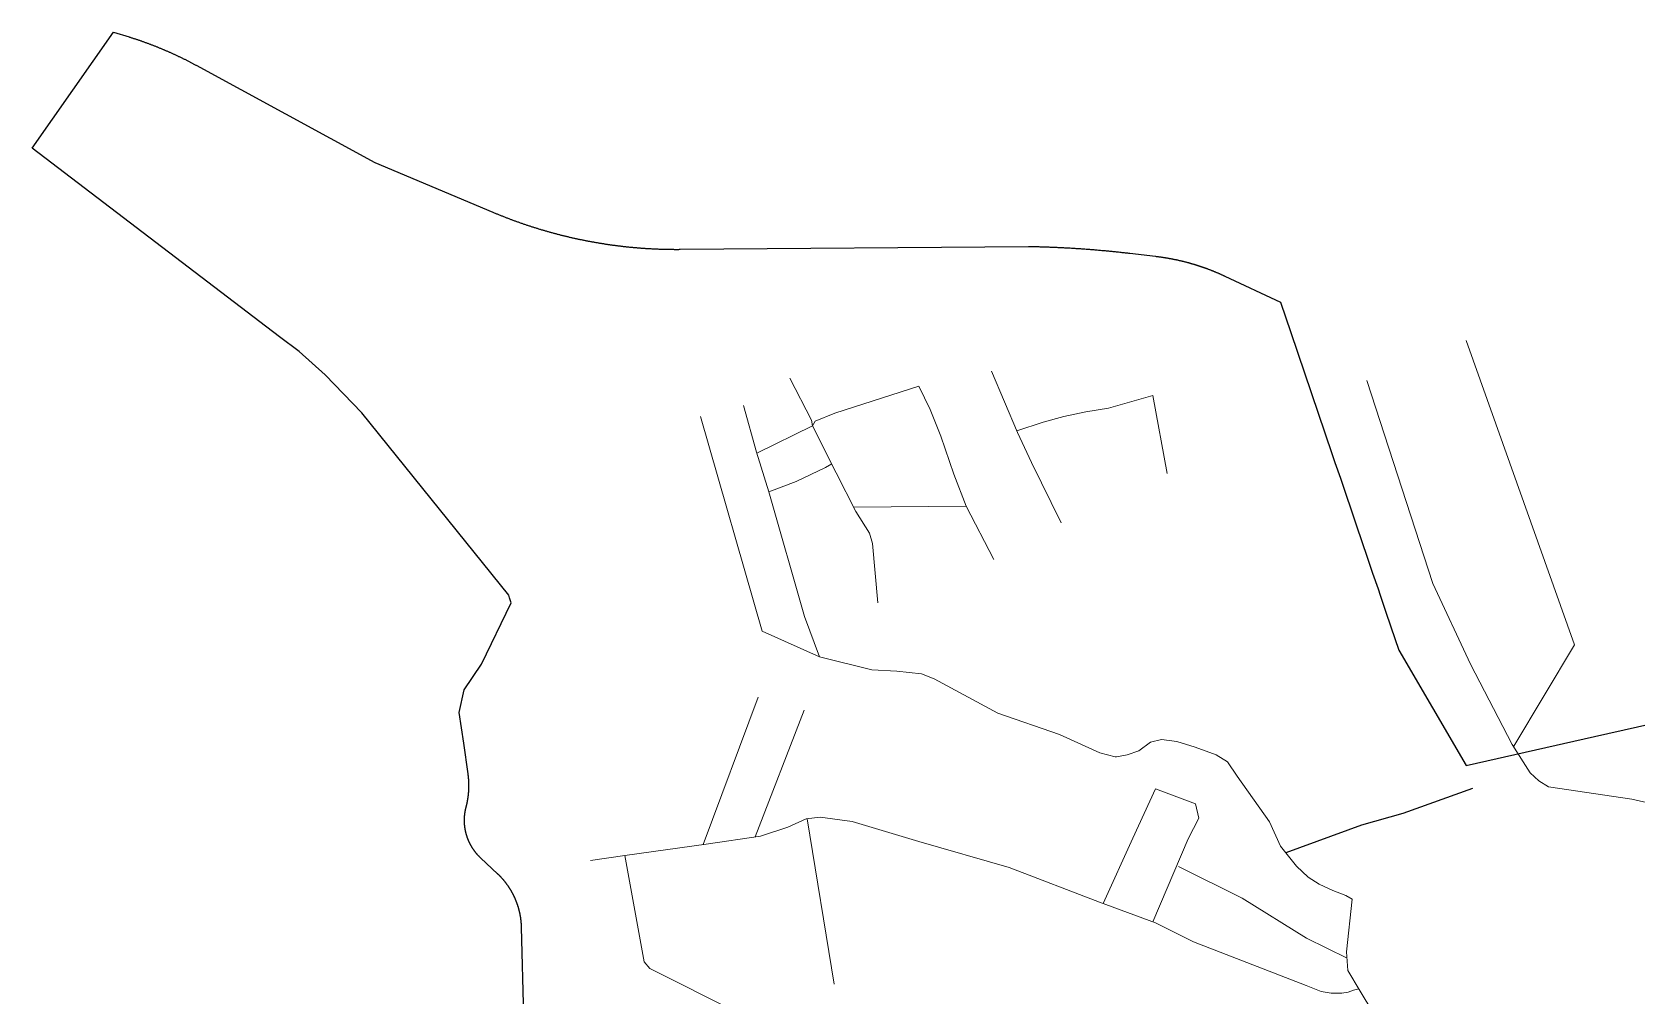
# Model space of a CAD drawing. Header units: millimetres. Extents: x 341818 to 347703, y 7370458 to 7377443.
# Drawn here: x 343678 to 344639, y 7376866 to 7377443 of the extents above; entities that cross this region are included whole.
import ezdxf

# ---------------------------------------------------------------- set-up
doc = ezdxf.new("R2010")
doc.units = ezdxf.units.MM
for name, color, linetype, lineweight in [('ALAMEDA MINAS GERAIS - 21_01_2021 - MON21', 7, 'Continuous', 18), ('MCT - RUA ALMEIDA LEME', 7, 'Continuous', 18), ('MCT - RUA NOVO HORIZONTE', 7, 'Continuous', 18), ('RUA BATUI - 08_01_2021 - FERMOM_171', 7, 'Continuous', 18), ('RUA BONFIM - 21_01_2021 - MON01', 7, 'Continuous', 18), ('RUA COLOMBUS - 08_01_2021 - FERMOM_172', 7, 'Continuous', 18), ('RUA DA CONQUISTA - 08_01_2021 - FERMOM_178', 7, 'Continuous', 18), ('RUA DA VICTÓRIA - 08_01_2021 - FERMOM_176', 7, 'Continuous', 18), ('RUA DOS MENINOS - 21_01_2021 - MON04', 7, 'Continuous', 18), ('RUA EMBU DAS ARTES - 21_01_2021 - MON08', 7, 'Continuous', 18), ('RUA ID AZÉM - 08_01_2021 - FERMOM_179 - FERMOM_180', 7, 'Continuous', 18), ('RUA IGUATEMI - 21_01_2021 - MON07', 7, 'Continuous', 18), ('RUA ITAPEVI - 21_01_2021 - MON06', 7, 'Continuous', 18), ('RUA MANOEL ANTÔNIO FERNANDES - 08_01_2021 - FERMOM_173', 7, 'Continuous', 18), ('RUA NOGUEIRA - 21_01_2021 - MON05', 7, 'Continuous', 18), ('RUA ODAIR DE SOUZA - 08_01_2021 - FERMOM_177', 7, 'Continuous', 18), ('RUA PAULA SOUZA - 21_01_2021 - MON23', 7, 'Continuous', 18), ('RUA RICARDO BRAVIN - 08_01_2021 - FERMOM_183', 7, 'Continuous', 18), ('RUA SANTANA HELENA - 08_01_2021 - FERMOM_184', 7, 'Continuous', 18), ('RUA SÃO PAULO - 08_01_2021 - FERMOM_178', 7, 'Continuous', 18), ('RUA UNIÃO - 08_01_2021 - FERMOM_177', 7, 'Continuous', 18)]:
    doc.layers.add(name, color=color, linetype=linetype, lineweight=lineweight)
doc.layers.add('MONTANHÃO', color=220, linetype='Continuous')
doc.layers.add('PASSAGEM SANTO ANTONIO - 07_01_2021 - FERMOM_82', color=7, linetype='Continuous')

msp = doc.modelspace()

# ---------------------------------------------------------------- linework, layer by layer
at = {"layer": 'ALAMEDA MINAS GERAIS - 21_01_2021 - MON21', "linetype": 'ByBlock'}
msp.add_lwpolyline([(344841.68, 7376802.15), (344817.66, 7376830.44), (344803.62, 7376847.38), (344702.46, 7376944.35), (344670.22, 7376970.77), (344654.94, 7376979.38), (344635.66, 7376983.63), (344585.65, 7376991.12), (344579.93, 7376994.63), (344574.76, 7376999.43)], dxfattribs=at)
at = {"layer": 'MCT - RUA ALMEIDA LEME', "linetype": 'ByBlock'}
msp.add_lwpolyline([(344477, 7377234.22), (344516.43, 7377112.8), (344538.96, 7377064.56), (344563.9, 7377016.32), (344574.76, 7376999.43)], dxfattribs=at)
at = {"layer": 'MCT - RUA NOVO HORIZONTE', "linetype": 'ByBlock'}
msp.add_lwpolyline([(344149.42, 7377068.87), (344180.79, 7377061.09), (344195.8, 7377060.29), (344210.54, 7377058.68), (344218.05, 7377055.74), (344256.14, 7377035.08), (344293.03, 7377022.32), (344317.28, 7377011.34), (344326.4, 7377008.94), (344327.2, 7377008.94), (344333.63, 7377010.27), (344340.47, 7377012.55), (344347.57, 7377017.9), (344354.14, 7377019.38), (344363.25, 7377018.17), (344374.29, 7377014.78), (344386.89, 7377010.23), (344393.59, 7377005.95), (344399.49, 7376997.38), (344418.68, 7376970.12), (344425.26, 7376955.63), (344434.82, 7376943.64), (344441.94, 7376936.93), (344448.39, 7376932.9), (344456.58, 7376929.14), (344464.38, 7376926.06), (344468.14, 7376923.91), (344464.92, 7376892.29), (344465.73, 7376881.25), (344473.08, 7376868.79), (344480.64, 7376856.28)], dxfattribs=at)
at = {"layer": 'MONTANHÃO'}
for points in [[(343972.52, 7376853.68), (343971.09, 7376907.15), (343971.08, 7376907.33), (343971.08, 7376907.52), (343971.07, 7376907.7), (343971.06, 7376907.89), (343971.05, 7376908.07), (343971.04, 7376908.26), (343971.03, 7376908.44), (343971.02, 7376908.63), (343971.01, 7376908.81), (343971, 7376909), (343970.99, 7376909.18), (343970.97, 7376909.37), (343970.96, 7376909.55), (343970.94, 7376909.74), (343970.93, 7376909.92), (343970.91, 7376910.11), (343970.89, 7376910.29), (343970.88, 7376910.47), (343970.86, 7376910.66), (343970.84, 7376910.84), (343970.82, 7376911.03), (343970.8, 7376911.21), (343970.77, 7376911.4), (343970.75, 7376911.58), (343970.73, 7376911.76), (343970.7, 7376911.95), (343970.68, 7376912.13), (343970.65, 7376912.31), (343970.63, 7376912.5), (343970.6, 7376912.68), (343970.57, 7376912.86), (343970.54, 7376913.05), (343970.51, 7376913.23), (343970.48, 7376913.41), (343970.45, 7376913.6), (343970.42, 7376913.78), (343970.39, 7376913.96), (343970.35, 7376914.14), (343970.32, 7376914.33), (343970.29, 7376914.51), (343970.25, 7376914.69), (343970.21, 7376914.87), (343970.18, 7376915.05), (343970.14, 7376915.24), (343970.1, 7376915.42), (343970.06, 7376915.6), (343970.02, 7376915.78), (343969.98, 7376915.96), (343969.94, 7376916.14), (343969.9, 7376916.32), (343969.86, 7376916.5), (343969.81, 7376916.68), (343969.77, 7376916.86), (343969.72, 7376917.04), (343969.68, 7376917.22), (343969.63, 7376917.4), (343969.58, 7376917.58), (343969.54, 7376917.76), (343969.49, 7376917.94), (343969.44, 7376918.12), (343969.39, 7376918.29), (343969.34, 7376918.47), (343969.28, 7376918.65), (343969.23, 7376918.83), (343969.18, 7376919.01), (343969.13, 7376919.18), (343969.07, 7376919.36), (343969.02, 7376919.54), (343968.96, 7376919.71), (343968.9, 7376919.89), (343968.85, 7376920.07), (343968.79, 7376920.24), (343968.73, 7376920.42), (343968.67, 7376920.59), (343968.61, 7376920.77), (343968.55, 7376920.95), (343968.49, 7376921.12), (343968.42, 7376921.29), (343968.36, 7376921.47), (343968.3, 7376921.64), (343968.23, 7376921.82), (343968.17, 7376921.99), (343968.1, 7376922.16), (343968.04, 7376922.34), (343967.97, 7376922.51), (343967.9, 7376922.68), (343967.83, 7376922.85), (343967.76, 7376923.03), (343967.69, 7376923.2), (343967.62, 7376923.37), (343967.55, 7376923.54), (343967.48, 7376923.71), (343967.4, 7376923.88), (343967.33, 7376924.05), (343967.26, 7376924.22), (343967.18, 7376924.39), (343967.11, 7376924.56), (343967.03, 7376924.73), (343966.95, 7376924.9), (343966.87, 7376925.06), (343966.8, 7376925.23), (343966.72, 7376925.4), (343966.64, 7376925.57), (343966.56, 7376925.73), (343966.47, 7376925.9), (343966.39, 7376926.07), (343966.31, 7376926.23), (343966.23, 7376926.4), (343966.14, 7376926.56), (343966.06, 7376926.73), (343965.97, 7376926.89), (343965.89, 7376927.06), (343965.8, 7376927.22), (343965.71, 7376927.39), (343965.63, 7376927.55), (343965.54, 7376927.71), (343965.45, 7376927.87), (343965.36, 7376928.04), (343965.27, 7376928.2), (343965.18, 7376928.36), (343965.08, 7376928.52), (343964.99, 7376928.68), (343964.9, 7376928.84), (343964.8, 7376929), (343964.71, 7376929.16), (343964.61, 7376929.32), (343964.52, 7376929.48), (343964.42, 7376929.64), (343964.32, 7376929.79), (343964.23, 7376929.95), (343964.13, 7376930.11), (343964.03, 7376930.27), (343963.93, 7376930.42), (343963.83, 7376930.58), (343963.73, 7376930.73), (343963.63, 7376930.89), (343963.52, 7376931.04), (343963.42, 7376931.2), (343963.32, 7376931.35), (343963.21, 7376931.5), (343963.11, 7376931.66), (343963, 7376931.81), (343962.9, 7376931.96), (343962.79, 7376932.11), (343962.68, 7376932.26), (343962.58, 7376932.41), (343962.47, 7376932.57), (343962.36, 7376932.71), (343962.25, 7376932.86), (343962.14, 7376933.01), (343962.03, 7376933.16), (343961.92, 7376933.31), (343961.8, 7376933.46), (343961.69, 7376933.6), (343961.58, 7376933.75), (343961.46, 7376933.9), (343961.35, 7376934.04), (343961.23, 7376934.19), (343961.12, 7376934.33), (343961, 7376934.48), (343960.89, 7376934.62), (343960.77, 7376934.77), (343960.65, 7376934.91), (343960.53, 7376935.05), (343960.41, 7376935.19), (343960.29, 7376935.33), (343960.17, 7376935.47), (343960.05, 7376935.62), (343959.93, 7376935.76), (343959.81, 7376935.89), (343959.69, 7376936.03), (343959.56, 7376936.17), (343959.44, 7376936.31), (343959.31, 7376936.45), (343959.19, 7376936.58), (343959.06, 7376936.72), (343958.94, 7376936.86), (343958.81, 7376936.99), (343958.68, 7376937.13), (343958.56, 7376937.26), (343958.43, 7376937.4), (343958.3, 7376937.53), (343958.17, 7376937.66), (343958.04, 7376937.79), (343957.91, 7376937.93), (343957.78, 7376938.06), (343957.65, 7376938.19), (343957.52, 7376938.32), (343957.38, 7376938.45), (343957.25, 7376938.58), (343957.12, 7376938.71), (343956.98, 7376938.83), (343956.85, 7376938.96), (343956.71, 7376939.09), (343946.73, 7376948.42), (343946.62, 7376948.53), (343946.51, 7376948.63), (343946.4, 7376948.74), (343946.29, 7376948.84), (343946.18, 7376948.95), (343946.07, 7376949.06), (343945.96, 7376949.17), (343945.85, 7376949.27), (343945.75, 7376949.38), (343945.64, 7376949.49), (343945.53, 7376949.6), (343945.43, 7376949.71), (343945.32, 7376949.82), (343945.22, 7376949.94), (343945.11, 7376950.05), (343945.01, 7376950.16), (343944.91, 7376950.27), (343944.81, 7376950.39), (343944.7, 7376950.5), (343944.6, 7376950.62), (343944.5, 7376950.73), (343944.4, 7376950.85), (343944.3, 7376950.96), (343944.21, 7376951.08), (343944.11, 7376951.19), (343944.01, 7376951.31), (343943.91, 7376951.43), (343943.82, 7376951.55), (343943.72, 7376951.67), (343943.63, 7376951.79), (343943.53, 7376951.91), (343943.44, 7376952.03), (343943.34, 7376952.15), (343943.25, 7376952.27), (343943.16, 7376952.39), (343943.07, 7376952.51), (343942.98, 7376952.63), (343942.89, 7376952.76), (343942.8, 7376952.88), (343942.71, 7376953.01), (343942.62, 7376953.13), (343942.53, 7376953.25), (343942.44, 7376953.38), (343942.36, 7376953.51), (343942.27, 7376953.63), (343942.18, 7376953.76), (343942.1, 7376953.88), (343942.02, 7376954.01), (343941.93, 7376954.14), (343941.85, 7376954.27), (343941.77, 7376954.4), (343941.68, 7376954.53), (343941.6, 7376954.65), (343941.52, 7376954.78), (343941.44, 7376954.91), (343941.36, 7376955.04), (343941.29, 7376955.18), (343941.21, 7376955.31), (343941.13, 7376955.44), (343941.05, 7376955.57), (343940.98, 7376955.7), (343940.9, 7376955.84), (343940.83, 7376955.97), (343940.75, 7376956.1), (343940.68, 7376956.24), (343940.61, 7376956.37), (343940.54, 7376956.51), (343940.46, 7376956.64), (343940.39, 7376956.78), (343940.32, 7376956.91), (343940.25, 7376957.05), (343940.19, 7376957.18), (343940.12, 7376957.32), (343940.05, 7376957.46), (343939.98, 7376957.59), (343939.92, 7376957.73), (343939.85, 7376957.87), (343939.79, 7376958.01), (343939.72, 7376958.15), (343939.66, 7376958.29), (343939.6, 7376958.43), (343939.54, 7376958.57), (343939.48, 7376958.71), (343939.42, 7376958.85), (343939.36, 7376958.99), (343939.3, 7376959.13), (343939.24, 7376959.27), (343939.18, 7376959.41), (343939.12, 7376959.55), (343939.07, 7376959.69), (343939.01, 7376959.83), (343938.96, 7376959.98), (343938.9, 7376960.12), (343938.85, 7376960.26), (343938.8, 7376960.41), (343938.75, 7376960.55), (343938.69, 7376960.69), (343938.64, 7376960.84), (343938.59, 7376960.98), (343938.54, 7376961.13), (343938.5, 7376961.27), (343938.45, 7376961.42), (343938.4, 7376961.56), (343938.35, 7376961.71), (343938.31, 7376961.85), (343938.26, 7376962), (343938.22, 7376962.14), (343938.18, 7376962.29), (343938.13, 7376962.44), (343938.09, 7376962.58), (343938.05, 7376962.73), (343938.01, 7376962.88), (343937.97, 7376963.03), (343937.93, 7376963.17), (343937.89, 7376963.32), (343937.85, 7376963.47), (343937.82, 7376963.62), (343937.78, 7376963.76), (343937.75, 7376963.91), (343937.71, 7376964.06), (343937.68, 7376964.21), (343937.64, 7376964.36), (343937.61, 7376964.51), (343937.58, 7376964.66), (343937.55, 7376964.81), (343937.52, 7376964.96), (343937.49, 7376965.11), (343937.46, 7376965.26), (343937.43, 7376965.41), (343937.4, 7376965.56), (343937.38, 7376965.71), (343937.35, 7376965.86), (343937.33, 7376966.01), (343937.3, 7376966.16), (343937.28, 7376966.31), (343937.26, 7376966.46), (343937.23, 7376966.61), (343937.21, 7376966.76), (343937.19, 7376966.91), (343937.17, 7376967.07), (343937.15, 7376967.22), (343937.13, 7376967.37), (343937.12, 7376967.52), (343937.1, 7376967.67), (343937.08, 7376967.82), (343937.07, 7376967.98), (343937.05, 7376968.13), (343937.04, 7376968.28), (343937.03, 7376968.43), (343937.01, 7376968.58), (343937, 7376968.74), (343936.99, 7376968.89), (343936.98, 7376969.04), (343936.97, 7376969.19), (343936.96, 7376969.35), (343936.96, 7376969.5), (343936.95, 7376969.65), (343936.94, 7376969.8), (343936.94, 7376969.96), (343936.93, 7376970.11), (343936.93, 7376970.26), (343936.92, 7376970.41), (343936.92, 7376970.57), (343936.92, 7376970.72), (343936.92, 7376970.87), (343936.92, 7376971.02), (343936.92, 7376971.18), (343936.92, 7376971.33), (343936.92, 7376971.48), (343936.92, 7376971.63), (343936.93, 7376971.79), (343936.93, 7376971.94), (343936.94, 7376972.09), (343936.94, 7376972.24), (343936.95, 7376972.4), (343936.96, 7376972.55), (343936.96, 7376972.7), (343936.97, 7376972.85), (343936.98, 7376973.01), (343936.99, 7376973.16), (343937, 7376973.31), (343937.01, 7376973.46), (343937.03, 7376973.62), (343937.04, 7376973.77), (343937.05, 7376973.92), (343937.07, 7376974.07), (343937.08, 7376974.22), (343937.1, 7376974.38), (343937.12, 7376974.53), (343937.13, 7376974.68), (343937.15, 7376974.83), (343937.17, 7376974.98), (343937.19, 7376975.13), (343937.21, 7376975.28), (343937.23, 7376975.44), (343937.26, 7376975.59), (343937.28, 7376975.74), (343937.3, 7376975.89), (343937.33, 7376976.04), (343937.35, 7376976.19), (343937.38, 7376976.34), (343937.4, 7376976.49), (343937.43, 7376976.64), (343937.46, 7376976.79), (343937.49, 7376976.94), (343937.52, 7376977.09), (343937.55, 7376977.24), (343937.58, 7376977.39), (343937.61, 7376977.54), (343937.64, 7376977.69), (343937.68, 7376977.84), (343937.71, 7376977.99), (343937.75, 7376978.13), (343937.78, 7376978.28), (343937.82, 7376978.43), (343937.85, 7376978.58), (343937.89, 7376978.73), (343937.93, 7376978.87), (343937.98, 7376979.06), (343938.03, 7376979.25), (343938.08, 7376979.44), (343938.12, 7376979.63), (343938.17, 7376979.82), (343938.21, 7376980.01), (343938.26, 7376980.2), (343938.3, 7376980.39), (343938.35, 7376980.58), (343938.39, 7376980.77), (343938.43, 7376980.96), (343938.47, 7376981.16), (343938.51, 7376981.35), (343938.55, 7376981.54), (343938.59, 7376981.73), (343938.63, 7376981.92), (343938.67, 7376982.11), (343938.7, 7376982.3), (343938.74, 7376982.5), (343938.78, 7376982.69), (343938.81, 7376982.88), (343938.84, 7376983.07), (343938.88, 7376983.27), (343938.91, 7376983.46), (343938.94, 7376983.65), (343938.97, 7376983.84), (343939, 7376984.04), (343939.03, 7376984.23), (343939.06, 7376984.42), (343939.09, 7376984.62), (343939.12, 7376984.81), (343939.14, 7376985), (343939.17, 7376985.2), (343939.19, 7376985.39), (343939.22, 7376985.59), (343939.24, 7376985.78), (343939.26, 7376985.97), (343939.29, 7376986.17), (343939.31, 7376986.36), (343939.33, 7376986.56), (343939.35, 7376986.75), (343939.37, 7376986.95), (343939.38, 7376987.14), (343939.4, 7376987.34), (343939.42, 7376987.53), (343939.44, 7376987.72), (343939.45, 7376987.92), (343939.47, 7376988.11), (343939.48, 7376988.31), (343939.49, 7376988.5), (343939.5, 7376988.7), (343939.52, 7376988.89), (343939.53, 7376989.09), (343939.54, 7376989.28), (343939.55, 7376989.48), (343939.55, 7376989.67), (343939.56, 7376989.87), (343939.57, 7376990.07), (343939.58, 7376990.26), (343939.58, 7376990.46), (343939.59, 7376990.65), (343939.59, 7376990.85), (343939.59, 7376991.04), (343939.6, 7376991.24), (343939.6, 7376991.43), (343939.6, 7376991.63), (343939.6, 7376991.82), (343939.6, 7376992.02), (343939.6, 7376992.21), (343939.6, 7376992.41), (343939.59, 7376992.61), (343939.59, 7376992.8), (343939.59, 7376993), (343939.58, 7376993.19), (343939.58, 7376993.39), (343939.57, 7376993.58), (343939.56, 7376993.78), (343939.55, 7376993.97), (343939.55, 7376994.17), (343939.54, 7376994.36), (343939.53, 7376994.56), (343939.52, 7376994.75), (343939.5, 7376994.95), (343939.49, 7376995.14), (343939.48, 7376995.34), (343939.46, 7376995.53), (343939.45, 7376995.73), (343939.43, 7376995.92), (343939.42, 7376996.12), (343939.4, 7376996.31), (343939.38, 7376996.51), (343939.37, 7376996.7), (343939.35, 7376996.9), (343939.33, 7376997.09), (343939.31, 7376997.28), (343939.28, 7376997.48), (343939.26, 7376997.67), (343939.24, 7376997.87), (343939.22, 7376998.06), (343939.19, 7376998.26), (343939.17, 7376998.45), (343939.14, 7376998.64), (343939.11, 7376998.84), (343936.58, 7377017.11), (343933.7, 7377035.59), (343936.79, 7377049.08), (343947.2, 7377064.51), (343964.94, 7377101.14), (343963.97, 7377104.22), (343963.49, 7377105.77), (343875.48, 7377214.89), (343853.5, 7377237.64), (343838.08, 7377251.52), (343826.16, 7377260.38), (343678.16, 7377373.17), (343726.94, 7377442.72), (343726.94, 7377442.72), (343736.16, 7377439.86)], [(343736.16, 7377439.86), (343736.55, 7377439.73), (343736.94, 7377439.61), (343737.33, 7377439.49), (343737.72, 7377439.36), (343738.11, 7377439.24), (343738.5, 7377439.11), (343738.89, 7377438.99), (343739.28, 7377438.86), (343739.67, 7377438.73), (343740.06, 7377438.6), (343740.45, 7377438.47), (343740.84, 7377438.34), (343741.22, 7377438.21), (343741.61, 7377438.08), (343742, 7377437.95), (343742.39, 7377437.82), (343742.77, 7377437.68), (343743.16, 7377437.55), (343743.55, 7377437.41), (343743.93, 7377437.28), (343744.32, 7377437.14), (343744.71, 7377437.01), (343745.09, 7377436.87), (343745.48, 7377436.73), (343745.86, 7377436.59), (343746.25, 7377436.45), (343746.63, 7377436.31), (343747.02, 7377436.17), (343747.4, 7377436.03), (343747.78, 7377435.89), (343748.17, 7377435.74), (343748.55, 7377435.6), (343748.93, 7377435.45), (343749.32, 7377435.31), (343749.7, 7377435.16), (343750.08, 7377435.01), (343750.46, 7377434.87), (343750.84, 7377434.72), (343751.23, 7377434.57), (343751.61, 7377434.42), (343751.99, 7377434.27), (343752.37, 7377434.12), (343752.75, 7377433.97), (343753.13, 7377433.82), (343753.51, 7377433.66), (343753.89, 7377433.51), (343754.27, 7377433.35), (343754.65, 7377433.2), (343755.02, 7377433.04), (343755.4, 7377432.89), (343755.78, 7377432.73), (343756.16, 7377432.57), (343756.54, 7377432.41), (343756.91, 7377432.25), (343757.29, 7377432.09), (343757.67, 7377431.93), (343758.04, 7377431.77), (343758.42, 7377431.61), (343758.79, 7377431.45), (343759.17, 7377431.28), (343759.54, 7377431.12), (343759.92, 7377430.95), (343760.29, 7377430.79), (343760.67, 7377430.62), (343761.04, 7377430.46), (343761.42, 7377430.29), (343761.79, 7377430.12), (343762.16, 7377429.95), (343762.53, 7377429.78), (343762.91, 7377429.61), (343763.28, 7377429.44), (343763.65, 7377429.27), (343764.02, 7377429.1), (343764.39, 7377428.92), (343764.76, 7377428.75), (343765.13, 7377428.57), (343765.5, 7377428.4), (343765.87, 7377428.22), (343766.24, 7377428.05), (343766.61, 7377427.87), (343766.98, 7377427.69), (343767.35, 7377427.51), (343767.72, 7377427.34), (343768.09, 7377427.16), (343768.45, 7377426.97), (343768.82, 7377426.79), (343769.19, 7377426.61), (343769.55, 7377426.43), (343769.92, 7377426.25), (343770.29, 7377426.06), (343770.65, 7377425.88), (343771.02, 7377425.69), (343771.38, 7377425.51), (343771.75, 7377425.32), (343772.11, 7377425.13), (343772.47, 7377424.95), (343772.84, 7377424.76), (343773.2, 7377424.57), (343773.56, 7377424.38), (343773.93, 7377424.19), (343774.29, 7377424), (343774.65, 7377423.8), (343775.01, 7377423.61), (343775.37, 7377423.42), (343775.73, 7377423.23), (343776.09, 7377423.03), (343776.45, 7377422.84), (343883.34, 7377364.77), (343953.94, 7377334.96), (343954.37, 7377334.78), (343954.79, 7377334.6), (343955.22, 7377334.42), (343955.65, 7377334.25), (343956.08, 7377334.07), (343956.5, 7377333.89), (343956.93, 7377333.72), (343957.36, 7377333.54), (343957.79, 7377333.37), (343958.22, 7377333.2), (343958.65, 7377333.02), (343959.08, 7377332.85), (343959.51, 7377332.68), (343959.94, 7377332.51), (343960.37, 7377332.34), (343960.8, 7377332.17), (343961.23, 7377332), (343961.66, 7377331.83), (343962.09, 7377331.67), (343962.52, 7377331.5), (343962.95, 7377331.34), (343963.39, 7377331.17), (343963.82, 7377331.01), (343964.25, 7377330.84), (343964.68, 7377330.68), (343965.12, 7377330.52), (343965.55, 7377330.36), (343965.98, 7377330.2), (343966.42, 7377330.04), (343966.85, 7377329.88), (343967.29, 7377329.72), (343967.72, 7377329.56), (343968.16, 7377329.41), (343968.59, 7377329.25), (343969.03, 7377329.09), (343969.46, 7377328.94), (343969.9, 7377328.78), (343970.34, 7377328.63), (343970.77, 7377328.48), (343971.21, 7377328.33), (343971.65, 7377328.17), (343972.08, 7377328.02), (343972.52, 7377327.87), (343972.96, 7377327.73), (343973.4, 7377327.58), (343973.84, 7377327.43), (343974.27, 7377327.28), (343974.71, 7377327.14), (343975.15, 7377326.99), (343975.59, 7377326.85), (343976.03, 7377326.7), (343976.47, 7377326.56), (343976.91, 7377326.42), (343977.35, 7377326.27), (343977.79, 7377326.13), (343978.23, 7377325.99), (343978.67, 7377325.85), (343979.11, 7377325.71), (343979.55, 7377325.57), (343980, 7377325.44), (343980.44, 7377325.3), (343980.88, 7377325.16), (343981.32, 7377325.03), (343981.76, 7377324.89), (343982.21, 7377324.76), (343982.65, 7377324.63), (343983.09, 7377324.49), (343983.54, 7377324.36), (343983.98, 7377324.23), (343984.42, 7377324.1), (343984.87, 7377323.97), (343985.31, 7377323.84), (343985.76, 7377323.71), (343986.2, 7377323.59), (343986.65, 7377323.46), (343987.09, 7377323.33), (343987.54, 7377323.21), (343987.98, 7377323.08), (343988.43, 7377322.96), (343988.87, 7377322.84), (343989.32, 7377322.72), (343989.77, 7377322.59), (343990.21, 7377322.47), (343990.66, 7377322.35), (343991.11, 7377322.23), (343991.55, 7377322.11), (343992, 7377322), (343992.45, 7377321.88), (343992.9, 7377321.76), (343993.34, 7377321.65), (343993.79, 7377321.53), (343994.24, 7377321.42), (343994.69, 7377321.3), (343995.14, 7377321.19), (343995.58, 7377321.08), (343996.03, 7377320.97), (343996.48, 7377320.86), (343996.93, 7377320.75), (343997.38, 7377320.64), (343997.83, 7377320.53), (343998.28, 7377320.42), (343998.73, 7377320.32), (343999.18, 7377320.21), (343999.63, 7377320.1), (344000.08, 7377320), (344000.53, 7377319.9), (344000.98, 7377319.79), (344001.43, 7377319.69), (344001.89, 7377319.59), (344002.34, 7377319.49), (344002.79, 7377319.39), (344003.24, 7377319.29), (344003.69, 7377319.19), (344004.14, 7377319.09), (344004.6, 7377318.99), (344005.05, 7377318.9), (344005.5, 7377318.8), (344005.95, 7377318.71), (344006.41, 7377318.61), (344006.86, 7377318.52), (344007.31, 7377318.42), (344007.77, 7377318.33), (344008.22, 7377318.24), (344008.67, 7377318.15), (344009.13, 7377318.06), (344009.58, 7377317.97), (344010.03, 7377317.88), (344010.49, 7377317.79), (344010.94, 7377317.71), (344011.4, 7377317.62), (344011.85, 7377317.54), (344012.31, 7377317.45), (344012.76, 7377317.37), (344013.22, 7377317.28), (344013.67, 7377317.2), (344014.13, 7377317.12), (344014.58, 7377317.04), (344015.04, 7377316.96), (344015.49, 7377316.88), (344015.95, 7377316.8), (344016.4, 7377316.72), (344016.86, 7377316.65), (344017.32, 7377316.57), (344017.77, 7377316.49), (344018.23, 7377316.42), (344018.69, 7377316.34), (344019.14, 7377316.27), (344019.6, 7377316.2), (344020.06, 7377316.13), (344020.51, 7377316.05), (344020.97, 7377315.98), (344021.43, 7377315.91), (344021.89, 7377315.85), (344022.34, 7377315.78), (344022.8, 7377315.71), (344023.26, 7377315.64), (344023.72, 7377315.58), (344024.17, 7377315.51), (344024.63, 7377315.45), (344025.09, 7377315.38), (344025.55, 7377315.32), (344026.01, 7377315.26), (344026.46, 7377315.2), (344026.92, 7377315.14), (344027.38, 7377315.08), (344027.84, 7377315.02), (344028.3, 7377314.96), (344028.76, 7377314.9), (344029.22, 7377314.84), (344029.68, 7377314.79), (344030.14, 7377314.73), (344030.59, 7377314.68), (344031.05, 7377314.62), (344031.51, 7377314.57), (344031.97, 7377314.52), (344032.43, 7377314.47), (344032.89, 7377314.41), (344033.35, 7377314.36), (344033.81, 7377314.32), (344034.27, 7377314.27), (344034.73, 7377314.22), (344035.19, 7377314.17), (344035.65, 7377314.12), (344036.11, 7377314.08), (344036.57, 7377314.03), (344037.03, 7377313.99), (344037.49, 7377313.95), (344037.95, 7377313.9), (344038.41, 7377313.86), (344038.88, 7377313.82), (344039.34, 7377313.78), (344039.8, 7377313.74), (344040.26, 7377313.7), (344040.72, 7377313.66), (344041.18, 7377313.63), (344041.64, 7377313.59), (344042.1, 7377313.55), (344042.56, 7377313.52), (344043.02, 7377313.48), (344043.49, 7377313.45), (344043.95, 7377313.42), (344044.41, 7377313.39), (344044.87, 7377313.35), (344045.33, 7377313.32), (344045.79, 7377313.29), (344046.25, 7377313.26), (344046.72, 7377313.24), (344047.18, 7377313.21), (344047.64, 7377313.18), (344048.1, 7377313.16), (344048.56, 7377313.13), (344049.03, 7377313.11), (344049.49, 7377313.08), (344049.95, 7377313.06), (344050.41, 7377313.04), (344050.87, 7377313.02), (344051.34, 7377312.99), (344051.8, 7377312.97), (344052.26, 7377312.96), (344052.72, 7377312.94), (344053.18, 7377312.92), (344053.65, 7377312.9), (344054.11, 7377312.89), (344054.57, 7377312.87), (344055.03, 7377312.86), (344055.5, 7377312.84), (344055.96, 7377312.83), (344056.42, 7377312.82), (344056.88, 7377312.8), (344057.34, 7377312.79), (344057.81, 7377312.78), (344058.27, 7377312.77), (344058.73, 7377312.77), (344059.19, 7377312.76), (344059.66, 7377312.75), (344060.12, 7377312.74), (344060.58, 7377312.74), (344061.04, 7377312.73), (344061.51, 7377312.73), (344061.97, 7377312.73), (344062.43, 7377312.72), (344062.89, 7377312.72), (344063.36, 7377312.72), (344063.82, 7377312.72), (344064.28, 7377312.72), (344064.74, 7377312.72), (344065.21, 7377312.72), (344065.67, 7377312.73), (344066.13, 7377312.73), (344274.53, 7377314.47), (344275.21, 7377314.46), (344275.88, 7377314.44), (344276.56, 7377314.43), (344277.23, 7377314.41), (344277.91, 7377314.4), (344278.58, 7377314.38), (344279.26, 7377314.37), (344279.93, 7377314.35), (344280.61, 7377314.33), (344281.28, 7377314.31), (344281.96, 7377314.3), (344282.63, 7377314.27), (344283.31, 7377314.25), (344283.98, 7377314.23), (344284.66, 7377314.21), (344285.33, 7377314.19), (344286.01, 7377314.16), (344286.68, 7377314.14), (344287.36, 7377314.11), (344288.03, 7377314.09), (344288.71, 7377314.06), (344289.38, 7377314.03), (344290.05, 7377314), (344290.73, 7377313.97), (344291.4, 7377313.94), (344292.08, 7377313.91), (344292.75, 7377313.88), (344293.43, 7377313.85), (344294.1, 7377313.82), (344294.78, 7377313.78), (344295.45, 7377313.75), (344296.12, 7377313.71), (344296.8, 7377313.68), (344297.47, 7377313.64), (344298.15, 7377313.6), (344298.82, 7377313.57), (344299.49, 7377313.53), (344300.17, 7377313.49), (344300.84, 7377313.45), (344301.52, 7377313.41), (344302.19, 7377313.36), (344302.86, 7377313.32), (344303.54, 7377313.28), (344304.21, 7377313.23), (344304.88, 7377313.19), (344305.56, 7377313.14), (344306.23, 7377313.1), (344306.91, 7377313.05), (344307.58, 7377313), (344308.25, 7377312.95), (344308.93, 7377312.9), (344309.6, 7377312.85), (344310.27, 7377312.8), (344310.95, 7377312.75), (344311.62, 7377312.7), (344312.29, 7377312.64), (344312.96, 7377312.59), (344313.64, 7377312.54), (344314.31, 7377312.48), (344314.98, 7377312.42), (344315.66, 7377312.37), (344316.33, 7377312.31), (344317, 7377312.25), (344317.67, 7377312.19), (344318.35, 7377312.13), (344319.02, 7377312.07), (344319.69, 7377312.01), (344320.36, 7377311.95), (344321.04, 7377311.88), (344321.71, 7377311.82), (344322.38, 7377311.76), (344323.05, 7377311.69), (344323.72, 7377311.62), (344324.4, 7377311.56), (344325.07, 7377311.49), (344325.74, 7377311.42), (344326.41, 7377311.35), (344327.08, 7377311.28), (344327.75, 7377311.21), (344328.42, 7377311.14), (344329.1, 7377311.07), (344329.77, 7377311), (344330.44, 7377310.92), (344331.11, 7377310.85), (344331.78, 7377310.77), (344332.45, 7377310.7), (344333.12, 7377310.62), (344333.79, 7377310.54), (344334.46, 7377310.47), (344335.13, 7377310.39), (344350.6, 7377308.56), (344350.92, 7377308.52), (344351.23, 7377308.49), (344351.55, 7377308.45), (344351.86, 7377308.41), (344352.18, 7377308.37), (344352.49, 7377308.33), (344352.81, 7377308.28), (344353.12, 7377308.24), (344353.43, 7377308.2), (344353.75, 7377308.15), (344354.06, 7377308.11), (344354.38, 7377308.06), (344354.69, 7377308.02), (344355, 7377307.97), (344355.32, 7377307.92), (344355.63, 7377307.87), (344355.95, 7377307.82), (344356.26, 7377307.77), (344356.57, 7377307.72), (344356.89, 7377307.67), (344357.2, 7377307.62), (344357.51, 7377307.56), (344357.82, 7377307.51), (344358.14, 7377307.46), (344358.45, 7377307.4), (344358.76, 7377307.34), (344359.07, 7377307.29), (344359.39, 7377307.23), (344359.7, 7377307.17), (344360.01, 7377307.11), (344360.32, 7377307.05), (344360.63, 7377306.99), (344360.95, 7377306.93), (344361.26, 7377306.87), (344361.57, 7377306.81), (344361.88, 7377306.74), (344362.19, 7377306.68), (344362.5, 7377306.61), (344362.81, 7377306.55), (344363.12, 7377306.48), (344363.43, 7377306.41), (344363.74, 7377306.35), (344364.05, 7377306.28), (344364.36, 7377306.21), (344364.67, 7377306.14), (344364.98, 7377306.07), (344365.29, 7377305.99), (344365.6, 7377305.92), (344365.91, 7377305.85), (344366.22, 7377305.78), (344366.53, 7377305.7), (344366.83, 7377305.63), (344367.14, 7377305.55), (344367.45, 7377305.47), (344367.76, 7377305.4), (344368.07, 7377305.32), (344368.37, 7377305.24), (344368.68, 7377305.16), (344368.99, 7377305.08), (344369.29, 7377305), (344369.6, 7377304.92), (344369.91, 7377304.83), (344370.21, 7377304.75), (344370.52, 7377304.67), (344370.83, 7377304.58), (344371.13, 7377304.5), (344371.44, 7377304.41), (344371.74, 7377304.32), (344372.05, 7377304.24), (344372.35, 7377304.15), (344372.66, 7377304.06), (344372.96, 7377303.97), (344373.27, 7377303.88), (344373.57, 7377303.79), (344373.87, 7377303.7), (344374.18, 7377303.6), (344374.48, 7377303.51), (344374.78, 7377303.42), (344375.09, 7377303.32), (344375.39, 7377303.22), (344375.69, 7377303.13), (344376, 7377303.03), (344376.3, 7377302.93), (344376.6, 7377302.84), (344376.9, 7377302.74), (344377.2, 7377302.64), (344377.5, 7377302.54), (344377.8, 7377302.44), (344378.11, 7377302.33), (344378.41, 7377302.23), (344378.71, 7377302.13), (344379.01, 7377302.02), (344379.31, 7377301.92), (344379.6, 7377301.81), (344379.9, 7377301.71), (344380.2, 7377301.6), (344380.5, 7377301.49), (344380.8, 7377301.38), (344381.1, 7377301.28), (344381.4, 7377301.17), (344381.69, 7377301.06), (344381.99, 7377300.94), (344382.29, 7377300.83), (344382.58, 7377300.72), (344382.88, 7377300.61), (344383.18, 7377300.49), (344383.47, 7377300.38), (344383.77, 7377300.26), (344384.06, 7377300.15), (344384.36, 7377300.03), (344384.66, 7377299.91), (344384.95, 7377299.79), (344385.24, 7377299.68), (344385.54, 7377299.56), (344385.83, 7377299.44), (344386.13, 7377299.32), (344386.42, 7377299.19), (344386.71, 7377299.07), (344387, 7377298.95), (344387.3, 7377298.82), (344387.59, 7377298.7), (344387.88, 7377298.58), (344388.17, 7377298.45), (344388.46, 7377298.32), (344388.75, 7377298.2), (344389.04, 7377298.07), (344389.34, 7377297.94), (344389.63, 7377297.81), (344389.91, 7377297.68), (344390.2, 7377297.55), (344390.49, 7377297.42), (344390.78, 7377297.29), (344391.07, 7377297.15), (344391.36, 7377297.02), (344391.65, 7377296.89), (344391.93, 7377296.75), (344425.32, 7377281.07), (344431.5, 7377262.92), (344456.15, 7377190.47), (344457.94, 7377185.22), (344461.16, 7377175.75), (344464.38, 7377166.29), (344467.6, 7377156.82), (344470.83, 7377147.35), (344474.05, 7377137.89), (344477.27, 7377128.42), (344480.49, 7377118.95), (344483.71, 7377109.49), (344485, 7377105.7), (344488.22, 7377096.23), (344491.45, 7377086.76), (344496.19, 7377072.82), (344536.45, 7377003.93), (344613.31, 7377021.19), (344895.52, 7377084.58)]]:
    msp.add_lwpolyline(points, dxfattribs=at)
at = {"layer": 'PASSAGEM SANTO ANTONIO - 07_01_2021 - FERMOM_82', "linetype": 'ByBlock'}
msp.add_lwpolyline([(344540.29, 7376989.99), (344498.5, 7376975.2), (344473.9, 7376968.04), (344428.52, 7376951.58)], dxfattribs=at)
at = {"layer": 'RUA BATUI - 08_01_2021 - FERMOM_171', "linetype": 'ByBlock'}
msp.add_lwpolyline([(344078.25, 7377212.73), (344115.03, 7377084.17), (344149.42, 7377068.87)], dxfattribs=at)
at = {"layer": 'RUA BONFIM - 21_01_2021 - MON01', "linetype": 'ByBlock'}
msp.add_lwpolyline([(344012.4, 7376947.05), (344032.91, 7376949.98), (344081.69, 7376956.83), (344114.18, 7376961.58), (344130.47, 7376967), (344141.41, 7376971.89), (344149.82, 7376972.91), (344168.97, 7376970.32), (344208.95, 7376958.28), (344262.86, 7376942.86), (344317.1, 7376922.07), (344350.51, 7376909.64), (344373.32, 7376898.36), (344440.68, 7376872.28), (344449.58, 7376868.61), (344455.64, 7376867.6), (344462.14, 7376867.6), (344465.89, 7376868.18), (344469.07, 7376869.33), (344472.25, 7376870.19)], dxfattribs=at)
at = {"layer": 'RUA COLOMBUS - 08_01_2021 - FERMOM_172', "linetype": 'ByBlock'}
msp.add_lwpolyline([(344103.93, 7377219.37), (344111.77, 7377191.38), (344119.02, 7377167.68), (344140.53, 7377093.07), (344149.42, 7377068.87)], dxfattribs=at)
at = {"layer": 'RUA DA CONQUISTA - 08_01_2021 - FERMOM_178', "linetype": 'ByBlock'}
msp.add_lwpolyline([(344169.7, 7377158.52), (344237.13, 7377159.12)], dxfattribs=at)
at = {"layer": 'RUA DA VICTÓRIA - 08_01_2021 - FERMOM_176', "linetype": 'ByBlock'}
msp.add_lwpolyline([(344208.93, 7377230.76), (344215.57, 7377216.79), (344222.01, 7377201.02), (344229.85, 7377178.11), (344237.13, 7377159.12), (344253.86, 7377127.06)], dxfattribs=at)
at = {"layer": 'RUA DOS MENINOS - 21_01_2021 - MON04', "linetype": 'ByBlock'}
msp.add_lwpolyline([(344142.13, 7376971.98), (344158.19, 7376873)], dxfattribs=at)
at = {"layer": 'RUA EMBU DAS ARTES - 21_01_2021 - MON08', "linetype": 'ByBlock'}
msp.add_lwpolyline([(344319.3, 7376921.25), (344336.98, 7376960.43), (344350.49, 7376989.9)], dxfattribs=at)
at = {"layer": 'RUA ID AZÉM - 08_01_2021 - FERMOM_179 - FERMOM_180', "linetype": 'ByBlock'}
msp.add_lwpolyline([(344119.02, 7377167.68), (344135.43, 7377173.72), (344153.02, 7377182.14), (344156.71, 7377184.32)], dxfattribs=at)
at = {"layer": 'RUA IGUATEMI - 21_01_2021 - MON07', "linetype": 'ByBlock'}
msp.add_lwpolyline([(344350.49, 7376989.9), (344350.49, 7376989.9), (344374.5, 7376980.91), (344376.5, 7376972.42), (344370, 7376959.93), (344348.83, 7376910.26)], dxfattribs=at)
at = {"layer": 'RUA ITAPEVI - 21_01_2021 - MON06', "linetype": 'ByBlock'}
msp.add_lwpolyline([(344364.23, 7376943.43), (344402.34, 7376924.46), (344440.86, 7376900.5), (344465.19, 7376888.56)], dxfattribs=at)
at = {"layer": 'RUA MANOEL ANTÔNIO FERNANDES - 08_01_2021 - FERMOM_173', "linetype": 'ByBlock'}
msp.add_lwpolyline([(344131.62, 7377235.62), (344144.68, 7377210.43), (344145.27, 7377207.19), (344159.33, 7377179.08), (344171.1, 7377155.76), (344179.27, 7377142.79), (344181.21, 7377136.72), (344184.27, 7377101.24)], dxfattribs=at)
at = {"layer": 'RUA NOGUEIRA - 21_01_2021 - MON05', "linetype": 'ByBlock'}
msp.add_lwpolyline([(344032.91, 7376949.98), (344044.47, 7376886.42), (344047.8, 7376882.32), (344099.88, 7376856.29), (344106.93, 7376855.71), (344119.26, 7376853.75)], dxfattribs=at)
at = {"layer": 'RUA ODAIR DE SOUZA - 08_01_2021 - FERMOM_177', "linetype": 'ByBlock'}
msp.add_lwpolyline([(344267.51, 7377204.13), (344283.23, 7377209.3), (344295.73, 7377212.66), (344308.77, 7377215.43), (344322.39, 7377217.77), (344329.38, 7377219.76), (344348.89, 7377225.33), (344357.41, 7377178.58)], dxfattribs=at)
at = {"layer": 'RUA PAULA SOUZA - 21_01_2021 - MON23', "linetype": 'ByBlock'}
msp.add_lwpolyline([(344565, 7377015.33), (344601.26, 7377076.05), (344536.41, 7377258.21)], dxfattribs=at)
at = {"layer": 'RUA RICARDO BRAVIN - 08_01_2021 - FERMOM_183', "linetype": 'ByBlock'}
msp.add_lwpolyline([(344140.21, 7377036.89), (344111.01, 7376961.12)], dxfattribs=at)
at = {"layer": 'RUA SANTANA HELENA - 08_01_2021 - FERMOM_184', "linetype": 'ByBlock'}
msp.add_lwpolyline([(344112.66, 7377044.69), (344079.82, 7376956.56)], dxfattribs=at)
at = {"layer": 'RUA SÃO PAULO - 08_01_2021 - FERMOM_178', "linetype": 'ByBlock'}
msp.add_lwpolyline([(344111.96, 7377190.75), (344145.27, 7377207.19), (344146.86, 7377210), (344158.51, 7377214.64), (344208.93, 7377230.76)], dxfattribs=at)
at = {"layer": 'RUA UNIÃO - 08_01_2021 - FERMOM_177', "linetype": 'ByBlock'}
msp.add_lwpolyline([(344252.36, 7377239.83), (344267.91, 7377203.17), (344276.25, 7377185.08), (344294.05, 7377149.13)], dxfattribs=at)

doc.saveas('drawing.dxf')
